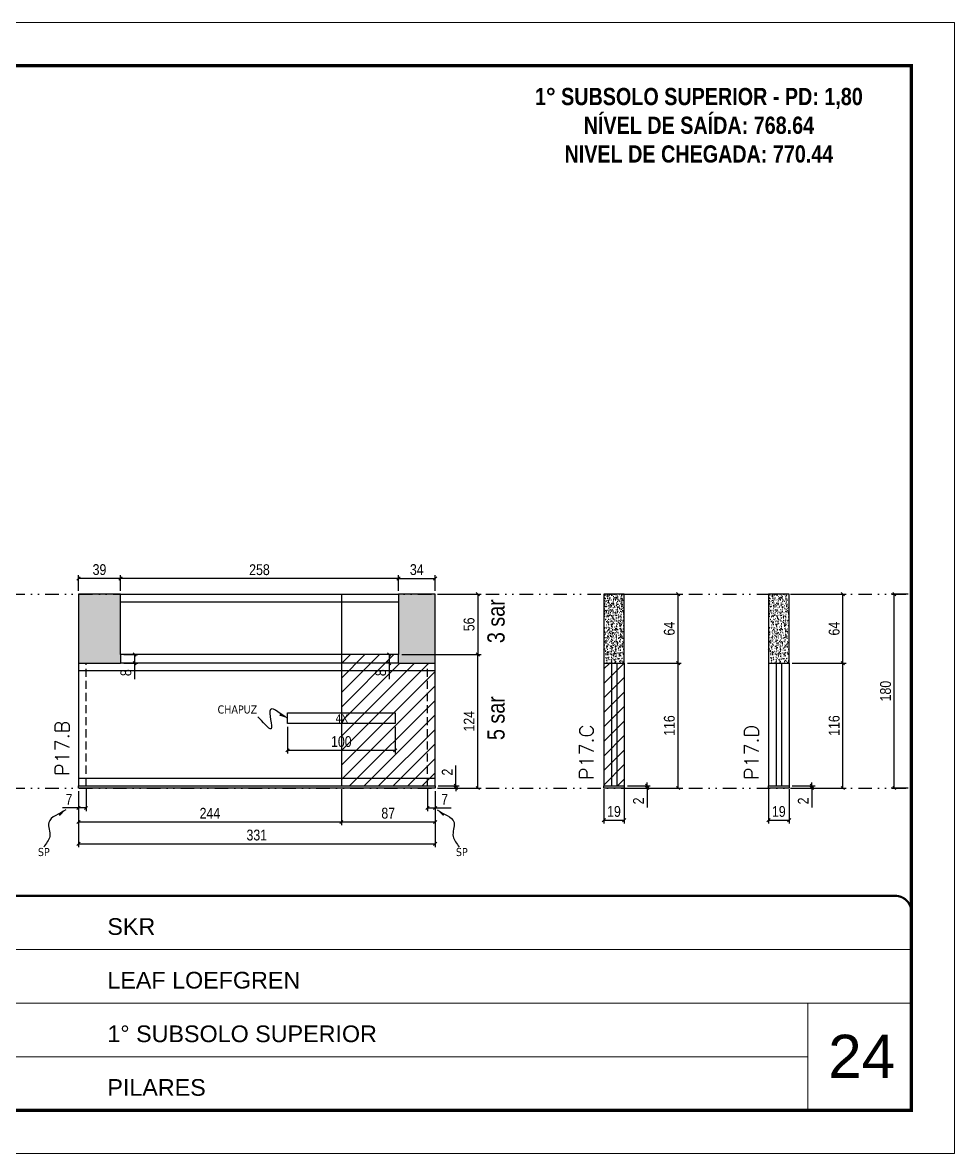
# Model space of a CAD drawing. Extents: x 14400 to 27878, y -21631 to 6985.
# Drawn here: x 19802 to 20667, y 192 to 1242 of the extents above; entities that cross this region are included whole.
import ezdxf

# ---------------------------------------------------------------- set-up
doc = ezdxf.new("R2010")
doc.units = 0
for name, pattern in [('CONTINUO', [0]), ('DASHED', [0.75, 0.5, -0.25]), ('DIVIDE2', [0.625, 0.25, -0.125, 0, -0.125, 0, -0.125]), ('HIDDEN', [0.375, 0.25, -0.125])]:
    doc.linetypes.add(name, pattern=pattern)
for name, color, linetype, lineweight in [('CARIMBO', 255, 'Continuous', 9), ('Folhas', 255, 'Continuous', 9), ('Hachura', 251, 'Continuous', 9), ('SARRAFO DE PRESSAO', 251, 'DASHED', 9), ('Texto Seção', 7, 'Continuous', 15)]:
    doc.layers.add(name, color=color, linetype=linetype, lineweight=lineweight)
for name, color, linetype in [('COTA', 241, 'Continuous'), ('NOMENCLATURA', 7, 'Continuous'), ('Nível', 160, 'Continuous'), ('Painéis', 200, 'Continuous'), ('SARR_2.2x10', 60, 'Continuous'), ('SARR_2.2x7', 40, 'Continuous'), ('Sarrafo de Pressão', 42, 'HIDDEN'), ('texto', 7, 'Continuous')]:
    doc.layers.add(name, color=color, linetype=linetype)
doc.styles.add('ARIAL', font='arial.ttf')
doc.styles.add('ARIAL_NARROW', font='ARIALN.TTF', dxfattribs={"height": 0.2})
doc.styles.add('COTA TECNICA', font='techl___.ttf', dxfattribs={"height": 10})
doc.styles.add('COTA TECNICA-50', font='techl___.ttf', dxfattribs={"height": 10})
doc.styles.add('REGUA-120', font='ROMANS.shx', dxfattribs={"height": 15})
doc.styles.add('ROMANC', font='techb___.ttf', dxfattribs={"height": 2.5})
doc.styles.get("Standard").update_dxf_attribs({"font": 'arial.ttf'})
doc.dimstyles.new('COTA PAINEL-50', dxfattribs={"dimtxt": 10, "dimasz": 3, "dimexe": 3, "dimexo": 3, "dimgap": 3, "dimtad": 1, "dimdec": 1, "dimzin": 12, "dimdsep": 46, "dimtxsty": 'COTA TECNICA-50', "dimblk1": 'OBLIQUE', "dimblk2": 'OBLIQUE', "dimsah": 1, "dimcen": 0.9, "dimclrd": 4, "dimclre": 4, "dimclrt": 240, "dimadec": 1, "dimazin": 3, "dimtfac": 1, "dimtdec": 1, "dimtmove": 0, "dimatfit": 3, "dimfxl": 1, "dimtolj": 1, "dimtzin": 12, "dimarcsym": 0})
doc.dimstyles.new('PAINEL', dxfattribs={"dimtxt": 10, "dimasz": 3, "dimexe": 3, "dimexo": 3, "dimgap": 3, "dimtad": 1, "dimdec": 1, "dimzin": 12, "dimdsep": 46, "dimtxsty": 'COTA TECNICA', "dimblk1": 'OBLIQUE', "dimblk2": 'OBLIQUE', "dimsah": 1, "dimcen": 0.9, "dimclrd": 4, "dimclre": 4, "dimclrt": 240, "dimadec": 1, "dimazin": 3, "dimtfac": 1, "dimtdec": 1, "dimtmove": 0, "dimatfit": 3, "dimfxl": 1, "dimtolj": 1, "dimtzin": 12, "dimarcsym": 0})
doc.dimstyles.get("Standard").update_dxf_attribs({"dimtxt": 0.18, "dimasz": 0.18, "dimexe": 0.18, "dimexo": 0.0625, "dimgap": 0.09, "dimtad": 0, "dimtih": 1, "dimtoh": 1, "dimdec": 4, "dimzin": 0, "dimdsep": 46, "dimtxsty": 'Standard', "dimcen": 0.09, "dimadec": 0, "dimazin": 0, "dimtfac": 1, "dimtdec": 4, "dimtofl": 0, "dimtmove": 0, "dimatfit": 3, "dimfxl": 1, "dimtolj": 1, "dimtzin": 0, "dimarcsym": 0})

# ---------------------------------------------------------------- blocks, each defined once
blk = doc.blocks.new('9999999999')
at = {"color": 30, "linetype": 'CONTINUO'}
for p, q in [((98564.6, 34379.6), (99584, 34379.6)), ((98564.6, 34329.8), (99488, 34329.8)), ((99584, 34329.8), (99488, 34329.8)), ((99488, 34329.8), (99488, 34230.2)), ((98564.6, 34280), (99488, 34280))]:
    blk.add_line(p, q, dxfattribs=at)
at = {"color": 30, "linetype": 'CONTINUO', "const_width": 2}
blk.add_lwpolyline([(99584, 34230.2), (99584, 34414.4, 0.414214), (99569, 34429.4), (98229, 34429.4, 0.414214), (98214, 34414.4), (98214, 34245.2, 0.414214), (98229, 34230.2), (99584, 34230.2)], format="xyb", dxfattribs=at)
at = {"layer": 'Folhas'}
blk.add_lwpolyline([(98139, 34190.2), (99624, 34190.2), (99624, 35240.2), (98139, 35240.2)], close=True, dxfattribs=at)
at = {"layer": 'Folhas', "color": 30, "const_width": 3}
blk.add_lwpolyline([(98214, 34230.2), (99584, 34230.2), (99584, 35200.2), (98214, 35200.2)], close=True, dxfattribs=at)
at = {"color": 7, "linetype": 'Continuous', "ltscale": 5, "style": 'ARIAL'}
for s, height, p in [('SKR', 15.48, (98837.7, 34393.1)), ('LEAF LOEFGREN', 15.483, (98837.7, 34343.3)), ('1° SUBSOLO SUPERIOR', 15.483, (98837.7, 34293.5)), ('PILARES', 15.48, (98837.7, 34243.7))]:
    blk.add_text(s, height=height, dxfattribs=at).set_placement(p)
blk = doc.blocks.new('_Oblique')
at = {"color": 0, "linetype": 'ByBlock', "lineweight": -2}
blk.add_line((-0.5, -0.5), (0.5, 0.5), dxfattribs=at)
blk = doc.blocks.new('*D1097')
at = {"layer": 'COTA', "color": 4, "lineweight": -2, "transparency": 16777216}
for p, q in [((20341.5, 530.1), (20341.5, 498.2)), ((20360.5, 530.1), (20360.5, 498.2)), ((20341.5, 501.2), (20360.5, 501.2))]:
    blk.add_line(p, q, dxfattribs=at)
at = {"layer": 'Defpoints', "color": 0, "transparency": 16777216}
for p in [(20341.5, 533.1), (20360.5, 533.1), (20360.5, 501.2)]:
    blk.add_point(p, dxfattribs=at)
at = {"layer": 'COTA', "color": 4, "lineweight": -2, "transparency": 16777216, "xscale": 3, "yscale": 3, "zscale": 3, "rotation": 180}
blk.add_blockref('_Oblique', (20341.5, 501.2), dxfattribs=at)
at = {"layer": 'COTA', "color": 4, "lineweight": -2, "transparency": 16777216, "xscale": 3, "yscale": 3, "zscale": 3}
blk.add_blockref('_Oblique', (20360.5, 501.2), dxfattribs=at)
at = {"layer": 'COTA', "color": 240, "transparency": 16777216, "insert": (20351, 509.3), "char_height": 10, "attachment_point": 5, "style": 'COTA TECNICA'}
blk.add_mtext('\\A1;19', dxfattribs=at)
blk = doc.blocks.new('*D1098')
at = {"layer": 'COTA', "color": 4, "lineweight": -2, "transparency": 16777216}
for p, q in [((20381.7, 533.1), (20381.7, 536.1)), ((20363.5, 533.1), (20384.7, 533.1)), ((20363.5, 531.1), (20384.7, 531.1)), ((20381.7, 533.1), (20381.7, 531.1)), ((20381.7, 531.1), (20381.7, 513))]:
    blk.add_line(p, q, dxfattribs=at)
at = {"layer": 'Defpoints', "color": 0, "transparency": 16777216}
for p in [(20360.5, 533.1), (20360.5, 531.1), (20381.7, 533.1)]:
    blk.add_point(p, dxfattribs=at)
at = {"layer": 'COTA', "color": 4, "lineweight": -2, "transparency": 16777216, "xscale": 3, "yscale": 3, "zscale": 3}
for p, rotation in [((20381.7, 533.1), 270), ((20381.7, 531.1), 90)]:
    blk.add_blockref('_Oblique', p, dxfattribs=dict(at, rotation=rotation))
at = {"layer": 'COTA', "color": 240, "transparency": 16777216, "insert": (20373.7, 519.1), "char_height": 10, "attachment_point": 5, "rotation": 90, "style": 'COTA TECNICA-50'}
blk.add_mtext('\\A1;2', dxfattribs=at)
blk = doc.blocks.new('*D1095')
at = {"layer": 'COTA', "color": 4, "lineweight": -2, "transparency": 16777216}
for p, q in [((20363.5, 647.1), (20413.5, 647.1)), ((20410.5, 531.1), (20410.5, 647.1)), ((20363.5, 531.1), (20413.5, 531.1))]:
    blk.add_line(p, q, dxfattribs=at)
at = {"layer": 'Defpoints', "color": 0, "transparency": 16777216}
for p in [(20360.5, 647.1), (20410.5, 647.1), (20360.5, 531.1)]:
    blk.add_point(p, dxfattribs=at)
at = {"layer": 'COTA', "color": 4, "lineweight": -2, "transparency": 16777216, "xscale": 3, "yscale": 3, "zscale": 3}
for p, rotation in [((20410.5, 647.1), 90), ((20410.5, 531.1), 270)]:
    blk.add_blockref('_Oblique', p, dxfattribs=dict(at, rotation=rotation))
at = {"layer": 'COTA', "color": 240, "transparency": 16777216, "insert": (20402.4, 589.1), "char_height": 10, "attachment_point": 5, "rotation": 90, "style": 'COTA TECNICA-50'}
blk.add_mtext('\\A1;116', dxfattribs=at)
blk = doc.blocks.new('*D4554')
at = {"layer": 'COTA', "color": 4, "lineweight": -2, "transparency": 16777216}
for p, q in [((20624, 711.1), (20608.2, 711.1)), ((20611.2, 531.1), (20611.2, 711.1)), ((20624, 531.1), (20608.2, 531.1))]:
    blk.add_line(p, q, dxfattribs=at)
at = {"layer": 'Defpoints', "color": 0, "transparency": 16777216}
for p in [(20611.2, 711.1), (20627, 711.1), (20627, 531.1)]:
    blk.add_point(p, dxfattribs=at)
at = {"layer": 'COTA', "color": 4, "lineweight": -2, "transparency": 16777216, "xscale": 3, "yscale": 3, "zscale": 3}
for p, rotation in [((20611.2, 711.1), 90), ((20611.2, 531.1), 270)]:
    blk.add_blockref('_Oblique', p, dxfattribs=dict(at, rotation=rotation))
at = {"layer": 'COTA', "color": 240, "transparency": 16777216, "insert": (20603.1, 621.1), "char_height": 10, "attachment_point": 5, "rotation": 90, "style": 'COTA TECNICA'}
blk.add_mtext('\\A1;180', dxfattribs=at)
blk = doc.blocks.new('*D4556')
at = {"layer": 'COTA', "color": 4, "lineweight": -2, "transparency": 16777216}
for p, q in [((19853.9, 528.1), (19853.9, 509.6)), ((19860.9, 530.1), (19860.9, 509.6)), ((19853.9, 512.6), (19839.2, 512.6)), ((19860.9, 512.6), (19853.9, 512.6))]:
    blk.add_line(p, q, dxfattribs=at)
at = {"layer": 'Defpoints', "color": 0, "transparency": 16777216}
for p in [(19853.9, 531.1), (19860.9, 533.1), (19853.9, 512.6)]:
    blk.add_point(p, dxfattribs=at)
at = {"layer": 'COTA', "color": 4, "lineweight": -2, "transparency": 16777216, "xscale": 3, "yscale": 3, "zscale": 3, "rotation": 180}
blk.add_blockref('_Oblique', (19853.9, 512.6), dxfattribs=at)
at = {"layer": 'COTA', "color": 4, "lineweight": -2, "transparency": 16777216, "xscale": 3, "yscale": 3, "zscale": 3}
blk.add_blockref('_Oblique', (19860.9, 512.6), dxfattribs=at)
at = {"layer": 'COTA', "color": 240, "transparency": 16777216, "insert": (19845.1, 520.7), "char_height": 10, "attachment_point": 5, "style": 'COTA TECNICA-50'}
blk.add_mtext('\\A1;7', dxfattribs=at)
blk = doc.blocks.new('*D4557')
at = {"layer": 'COTA', "color": 4, "lineweight": -2, "transparency": 16777216}
for p, q in [((20177.9, 530.1), (20177.9, 509.6)), ((20184.9, 528.1), (20184.9, 509.6)), ((20177.9, 512.6), (20184.9, 512.6)), ((20184.9, 512.6), (20199.7, 512.6))]:
    blk.add_line(p, q, dxfattribs=at)
at = {"layer": 'Defpoints', "color": 0, "transparency": 16777216}
for p in [(20177.9, 533.1), (20184.9, 531.1), (20184.9, 512.6)]:
    blk.add_point(p, dxfattribs=at)
at = {"layer": 'COTA', "color": 4, "lineweight": -2, "transparency": 16777216, "xscale": 3, "yscale": 3, "zscale": 3, "rotation": 180}
blk.add_blockref('_Oblique', (20177.9, 512.6), dxfattribs=at)
at = {"layer": 'COTA', "color": 4, "lineweight": -2, "transparency": 16777216, "xscale": 3, "yscale": 3, "zscale": 3}
blk.add_blockref('_Oblique', (20184.9, 512.6), dxfattribs=at)
at = {"layer": 'COTA', "color": 240, "transparency": 16777216, "insert": (20193.8, 520.7), "char_height": 10, "attachment_point": 5, "style": 'COTA TECNICA-50'}
blk.add_mtext('\\A1;7', dxfattribs=at)
blk = doc.blocks.new('*D4558')
at = {"layer": 'COTA', "color": 4, "lineweight": -2, "transparency": 16777216}
for p, q in [((20204.2, 533.1), (20204.2, 551.9)), ((20187.9, 533.1), (20207.2, 533.1)), ((20187.9, 531.1), (20207.2, 531.1)), ((20204.2, 531.1), (20204.2, 533.1)), ((20204.2, 531.1), (20204.2, 528.1))]:
    blk.add_line(p, q, dxfattribs=at)
at = {"layer": 'Defpoints', "color": 0, "transparency": 16777216}
for p in [(20184.9, 533.1), (20184.9, 531.1), (20204.2, 531.1)]:
    blk.add_point(p, dxfattribs=at)
at = {"layer": 'COTA', "color": 4, "lineweight": -2, "transparency": 16777216, "xscale": 3, "yscale": 3, "zscale": 3}
for p, rotation in [((20204.2, 533.1), 270), ((20204.2, 531.1), 90)]:
    blk.add_blockref('_Oblique', p, dxfattribs=dict(at, rotation=rotation))
at = {"layer": 'COTA', "color": 240, "transparency": 16777216, "insert": (20196.2, 545.9), "char_height": 10, "attachment_point": 5, "rotation": 90, "style": 'COTA TECNICA-50'}
blk.add_mtext('\\A1;2', dxfattribs=at)
blk = doc.blocks.new('*D4559')
at = {"layer": 'COTA', "color": 4, "lineweight": -2, "transparency": 16777216}
for p, q in [((19853.9, 528.1), (19853.9, 496.6)), ((20097.9, 530.1), (20097.9, 496.6)), ((19853.9, 499.6), (20097.9, 499.6))]:
    blk.add_line(p, q, dxfattribs=at)
at = {"layer": 'Defpoints', "color": 0, "transparency": 16777216}
for p in [(19853.9, 531.1), (20097.9, 533.1), (20097.9, 499.6)]:
    blk.add_point(p, dxfattribs=at)
at = {"layer": 'COTA', "color": 4, "lineweight": -2, "transparency": 16777216, "xscale": 3, "yscale": 3, "zscale": 3, "rotation": 180}
blk.add_blockref('_Oblique', (19853.9, 499.6), dxfattribs=at)
at = {"layer": 'COTA', "color": 4, "lineweight": -2, "transparency": 16777216, "xscale": 3, "yscale": 3, "zscale": 3}
blk.add_blockref('_Oblique', (20097.9, 499.6), dxfattribs=at)
at = {"layer": 'COTA', "color": 240, "transparency": 16777216, "insert": (19975.9, 507.7), "char_height": 10, "attachment_point": 5, "style": 'COTA TECNICA-50'}
blk.add_mtext('\\A1;244', dxfattribs=at)
blk = doc.blocks.new('*D4560')
at = {"layer": 'COTA', "color": 4, "lineweight": -2, "transparency": 16777216}
for p, q in [((20097.9, 530.1), (20097.9, 496.6)), ((20184.9, 528.1), (20184.9, 496.6)), ((20097.9, 499.6), (20184.9, 499.6))]:
    blk.add_line(p, q, dxfattribs=at)
at = {"layer": 'Defpoints', "color": 0, "transparency": 16777216}
for p in [(20097.9, 533.1), (20184.9, 531.1), (20184.9, 499.6)]:
    blk.add_point(p, dxfattribs=at)
at = {"layer": 'COTA', "color": 4, "lineweight": -2, "transparency": 16777216, "xscale": 3, "yscale": 3, "zscale": 3, "rotation": 180}
blk.add_blockref('_Oblique', (20097.9, 499.6), dxfattribs=at)
at = {"layer": 'COTA', "color": 4, "lineweight": -2, "transparency": 16777216, "xscale": 3, "yscale": 3, "zscale": 3}
blk.add_blockref('_Oblique', (20184.9, 499.6), dxfattribs=at)
at = {"layer": 'COTA', "color": 240, "transparency": 16777216, "insert": (20141.4, 507.7), "char_height": 10, "attachment_point": 5, "style": 'COTA TECNICA-50'}
blk.add_mtext('\\A1;87', dxfattribs=at)
blk = doc.blocks.new('*D4561')
at = {"layer": 'COTA', "color": 4, "linetype": 'ByBlock', "lineweight": -2, "transparency": 16777216}
for p, q in [((20047.9, 588), (20047.9, 563.1)), ((20147.9, 588), (20147.9, 563.1)), ((20147.9, 566.1), (20047.9, 566.1))]:
    blk.add_line(p, q, dxfattribs=at)
at = {"layer": 'Defpoints', "color": 0, "linetype": 'ByBlock', "transparency": 16777216}
for p in [(20047.9, 591), (20147.9, 591), (20047.9, 566.1)]:
    blk.add_point(p, dxfattribs=at)
at = {"layer": 'COTA', "color": 4, "linetype": 'ByBlock', "lineweight": -2, "transparency": 16777216, "xscale": 3, "yscale": 3, "zscale": 3, "rotation": 180}
blk.add_blockref('_Oblique', (20047.9, 566.1), dxfattribs=at)
at = {"layer": 'COTA', "color": 4, "linetype": 'ByBlock', "lineweight": -2, "transparency": 16777216, "xscale": 3, "yscale": 3, "zscale": 3}
blk.add_blockref('_Oblique', (20147.9, 566.1), dxfattribs=at)
at = {"layer": 'COTA', "color": 240, "linetype": 'ByBlock', "transparency": 16777216, "insert": (20097.9, 574.2), "char_height": 10, "attachment_point": 5, "style": 'COTA TECNICA'}
blk.add_mtext('\\A1;100', dxfattribs=at)
blk = doc.blocks.new('*D4562')
at = {"layer": 'COTA', "color": 4, "lineweight": -2, "transparency": 16777216}
for p, q in [((20153.9, 655.1), (20227.6, 655.1)), ((20224.6, 531.1), (20224.6, 655.1)), ((20187.9, 531.1), (20227.6, 531.1))]:
    blk.add_line(p, q, dxfattribs=at)
at = {"layer": 'Defpoints', "color": 0, "transparency": 16777216}
for p in [(20150.9, 655.1), (20224.6, 655.1), (20184.9, 531.1)]:
    blk.add_point(p, dxfattribs=at)
at = {"layer": 'COTA', "color": 4, "lineweight": -2, "transparency": 16777216, "xscale": 3, "yscale": 3, "zscale": 3}
for p, rotation in [((20224.6, 655.1), 90), ((20224.6, 531.1), 270)]:
    blk.add_blockref('_Oblique', p, dxfattribs=dict(at, rotation=rotation))
at = {"layer": 'COTA', "color": 240, "transparency": 16777216, "insert": (20216.5, 593.1), "char_height": 10, "attachment_point": 5, "rotation": 90, "style": 'COTA TECNICA'}
blk.add_mtext('\\A1;124', dxfattribs=at)
blk = doc.blocks.new('*D4563')
at = {"layer": 'COTA', "color": 4, "lineweight": -2, "transparency": 16777216}
for p, q in [((20187.9, 711.1), (20227.6, 711.1)), ((20224.6, 711.1), (20224.6, 655.1)), ((20153.9, 655.1), (20227.6, 655.1))]:
    blk.add_line(p, q, dxfattribs=at)
at = {"layer": 'Defpoints', "color": 0, "transparency": 16777216}
for p in [(20184.9, 711.1), (20150.9, 655.1), (20224.6, 655.1)]:
    blk.add_point(p, dxfattribs=at)
at = {"layer": 'COTA', "color": 4, "lineweight": -2, "transparency": 16777216, "xscale": 3, "yscale": 3, "zscale": 3}
for p, rotation in [((20224.6, 711.1), 90), ((20224.6, 655.1), 270)]:
    blk.add_blockref('_Oblique', p, dxfattribs=dict(at, rotation=rotation))
at = {"layer": 'COTA', "color": 240, "transparency": 16777216, "insert": (20216.5, 683.1), "char_height": 10, "attachment_point": 5, "rotation": 90, "style": 'COTA TECNICA'}
blk.add_mtext('\\A1;56', dxfattribs=at)
blk = doc.blocks.new('*D4564')
at = {"layer": 'COTA', "color": 4, "lineweight": -2, "transparency": 16777216}
for p, q in [((20363.5, 711.1), (20413.5, 711.1)), ((20410.5, 647.1), (20410.5, 711.1)), ((20363.5, 647.1), (20413.5, 647.1))]:
    blk.add_line(p, q, dxfattribs=at)
at = {"layer": 'Defpoints', "color": 0, "transparency": 16777216}
for p in [(20360.5, 711.1), (20410.5, 711.1), (20360.5, 647.1)]:
    blk.add_point(p, dxfattribs=at)
at = {"layer": 'COTA', "color": 4, "lineweight": -2, "transparency": 16777216, "xscale": 3, "yscale": 3, "zscale": 3}
for p, rotation in [((20410.5, 711.1), 90), ((20410.5, 647.1), 270)]:
    blk.add_blockref('_Oblique', p, dxfattribs=dict(at, rotation=rotation))
at = {"layer": 'COTA', "color": 240, "transparency": 16777216, "insert": (20402.4, 679.1), "char_height": 10, "attachment_point": 5, "rotation": 90, "style": 'COTA TECNICA'}
blk.add_mtext('\\A1;64', dxfattribs=at)
blk = doc.blocks.new('*D4565')
at = {"layer": 'COTA', "color": 4, "lineweight": -2, "transparency": 16777216}
for p, q in [((20494.5, 530.1), (20494.5, 498.2)), ((20513.5, 530.1), (20513.5, 498.2)), ((20494.5, 501.2), (20513.5, 501.2))]:
    blk.add_line(p, q, dxfattribs=at)
at = {"layer": 'Defpoints', "color": 0, "transparency": 16777216}
for p in [(20494.5, 533.1), (20513.5, 533.1), (20513.5, 501.2)]:
    blk.add_point(p, dxfattribs=at)
at = {"layer": 'COTA', "color": 4, "lineweight": -2, "transparency": 16777216, "xscale": 3, "yscale": 3, "zscale": 3, "rotation": 180}
blk.add_blockref('_Oblique', (20494.5, 501.2), dxfattribs=at)
at = {"layer": 'COTA', "color": 4, "lineweight": -2, "transparency": 16777216, "xscale": 3, "yscale": 3, "zscale": 3}
blk.add_blockref('_Oblique', (20513.5, 501.2), dxfattribs=at)
at = {"layer": 'COTA', "color": 240, "transparency": 16777216, "insert": (20504, 509.3), "char_height": 10, "attachment_point": 5, "style": 'COTA TECNICA'}
blk.add_mtext('\\A1;19', dxfattribs=at)
blk = doc.blocks.new('*D4566')
at = {"layer": 'COTA', "color": 4, "lineweight": -2, "transparency": 16777216}
for p, q in [((20534.7, 533.1), (20534.7, 536.1)), ((20516.5, 533.1), (20537.7, 533.1)), ((20516.5, 531.1), (20537.7, 531.1)), ((20534.7, 533.1), (20534.7, 531.1)), ((20534.7, 531.1), (20534.7, 513))]:
    blk.add_line(p, q, dxfattribs=at)
at = {"layer": 'Defpoints', "color": 0, "transparency": 16777216}
for p in [(20513.5, 533.1), (20513.5, 531.1), (20534.7, 533.1)]:
    blk.add_point(p, dxfattribs=at)
at = {"layer": 'COTA', "color": 4, "lineweight": -2, "transparency": 16777216, "xscale": 3, "yscale": 3, "zscale": 3}
for p, rotation in [((20534.7, 533.1), 270), ((20534.7, 531.1), 90)]:
    blk.add_blockref('_Oblique', p, dxfattribs=dict(at, rotation=rotation))
at = {"layer": 'COTA', "color": 240, "transparency": 16777216, "insert": (20526.7, 519.1), "char_height": 10, "attachment_point": 5, "rotation": 90, "style": 'COTA TECNICA-50'}
blk.add_mtext('\\A1;2', dxfattribs=at)
blk = doc.blocks.new('*D4567')
at = {"layer": 'COTA', "color": 4, "lineweight": -2, "transparency": 16777216}
for p, q in [((20516.5, 647.1), (20566.5, 647.1)), ((20563.5, 531.1), (20563.5, 647.1)), ((20516.5, 531.1), (20566.5, 531.1))]:
    blk.add_line(p, q, dxfattribs=at)
at = {"layer": 'Defpoints', "color": 0, "transparency": 16777216}
for p in [(20513.5, 647.1), (20563.5, 647.1), (20513.5, 531.1)]:
    blk.add_point(p, dxfattribs=at)
at = {"layer": 'COTA', "color": 4, "lineweight": -2, "transparency": 16777216, "xscale": 3, "yscale": 3, "zscale": 3}
for p, rotation in [((20563.5, 647.1), 90), ((20563.5, 531.1), 270)]:
    blk.add_blockref('_Oblique', p, dxfattribs=dict(at, rotation=rotation))
at = {"layer": 'COTA', "color": 240, "transparency": 16777216, "insert": (20555.4, 589.1), "char_height": 10, "attachment_point": 5, "rotation": 90, "style": 'COTA TECNICA-50'}
blk.add_mtext('\\A1;116', dxfattribs=at)
blk = doc.blocks.new('*D4568')
at = {"layer": 'COTA', "color": 4, "lineweight": -2, "transparency": 16777216}
for p, q in [((20516.5, 711.1), (20566.5, 711.1)), ((20563.5, 647.1), (20563.5, 711.1)), ((20516.5, 647.1), (20566.5, 647.1))]:
    blk.add_line(p, q, dxfattribs=at)
at = {"layer": 'Defpoints', "color": 0, "transparency": 16777216}
for p in [(20513.5, 711.1), (20563.5, 711.1), (20513.5, 647.1)]:
    blk.add_point(p, dxfattribs=at)
at = {"layer": 'COTA', "color": 4, "lineweight": -2, "transparency": 16777216, "xscale": 3, "yscale": 3, "zscale": 3}
for p, rotation in [((20563.5, 711.1), 90), ((20563.5, 647.1), 270)]:
    blk.add_blockref('_Oblique', p, dxfattribs=dict(at, rotation=rotation))
at = {"layer": 'COTA', "color": 240, "transparency": 16777216, "insert": (20555.4, 679.1), "char_height": 10, "attachment_point": 5, "rotation": 90, "style": 'COTA TECNICA'}
blk.add_mtext('\\A1;64', dxfattribs=at)
blk = doc.blocks.new('*D4569')
at = {"layer": 'COTA', "color": 4, "lineweight": -2, "transparency": 16777216}
for p, q in [((20147.9, 655.1), (20139.4, 655.1)), ((20142.4, 655.1), (20142.4, 647.1)), ((20147.9, 647.1), (20139.4, 647.1)), ((20142.4, 647.1), (20142.4, 632.3))]:
    blk.add_line(p, q, dxfattribs=at)
at = {"layer": 'Defpoints', "color": 0, "transparency": 16777216}
for p in [(20150.9, 655.1), (20142.4, 647.1), (20150.9, 647.1)]:
    blk.add_point(p, dxfattribs=at)
at = {"layer": 'COTA', "color": 4, "lineweight": -2, "transparency": 16777216, "xscale": 3, "yscale": 3, "zscale": 3}
for p, rotation in [((20142.4, 655.1), 90), ((20142.4, 647.1), 270)]:
    blk.add_blockref('_Oblique', p, dxfattribs=dict(at, rotation=rotation))
at = {"layer": 'COTA', "color": 240, "transparency": 16777216, "insert": (20134.4, 638.2), "char_height": 10, "attachment_point": 5, "rotation": 90, "style": 'COTA TECNICA'}
blk.add_mtext('\\A1;8', dxfattribs=at)
blk = doc.blocks.new('*D4570')
at = {"layer": 'COTA', "color": 4, "lineweight": -2, "transparency": 16777216}
for p, q in [((19895.9, 655.1), (19909, 655.1)), ((19906, 655.1), (19906, 647.1)), ((19895.9, 647.1), (19909, 647.1)), ((19906, 647.1), (19906, 632.3))]:
    blk.add_line(p, q, dxfattribs=at)
at = {"layer": 'Defpoints', "color": 0, "transparency": 16777216}
for p in [(19892.9, 655.1), (19892.9, 647.1), (19906, 647.1)]:
    blk.add_point(p, dxfattribs=at)
at = {"layer": 'COTA', "color": 4, "lineweight": -2, "transparency": 16777216, "xscale": 3, "yscale": 3, "zscale": 3}
for p, rotation in [((19906, 655.1), 90), ((19906, 647.1), 270)]:
    blk.add_blockref('_Oblique', p, dxfattribs=dict(at, rotation=rotation))
at = {"layer": 'COTA', "color": 240, "transparency": 16777216, "insert": (19897.9, 638.2), "char_height": 10, "attachment_point": 5, "rotation": 90, "style": 'COTA TECNICA'}
blk.add_mtext('\\A1;8', dxfattribs=at)
blk = doc.blocks.new('*D4571')
at = {"layer": 'COTA', "color": 4, "lineweight": -2, "transparency": 16777216}
for p, q in [((19853.9, 714.1), (19853.9, 728.7)), ((19892.9, 725.7), (19853.9, 725.7)), ((19892.9, 714.1), (19892.9, 728.7))]:
    blk.add_line(p, q, dxfattribs=at)
at = {"layer": 'Defpoints', "color": 0, "transparency": 16777216}
for p in [(19853.9, 725.7), (19853.9, 711.1), (19892.9, 711.1)]:
    blk.add_point(p, dxfattribs=at)
at = {"layer": 'COTA', "color": 4, "lineweight": -2, "transparency": 16777216, "xscale": 3, "yscale": 3, "zscale": 3, "rotation": 180}
blk.add_blockref('_Oblique', (19853.9, 725.7), dxfattribs=at)
at = {"layer": 'COTA', "color": 4, "lineweight": -2, "transparency": 16777216, "xscale": 3, "yscale": 3, "zscale": 3}
blk.add_blockref('_Oblique', (19892.9, 725.7), dxfattribs=at)
at = {"layer": 'COTA', "color": 240, "transparency": 16777216, "insert": (19873.4, 733.9), "char_height": 10, "attachment_point": 5, "style": 'COTA TECNICA'}
blk.add_mtext('\\A1;39', dxfattribs=at)
blk = doc.blocks.new('*D4572')
at = {"layer": 'COTA', "color": 4, "lineweight": -2, "transparency": 16777216}
for p, q in [((19892.9, 714.1), (19892.9, 728.7)), ((20150.9, 725.7), (19892.9, 725.7)), ((20150.9, 714.1), (20150.9, 728.7))]:
    blk.add_line(p, q, dxfattribs=at)
at = {"layer": 'Defpoints', "color": 0, "transparency": 16777216}
for p in [(19892.9, 725.7), (19892.9, 711.1), (20150.9, 711.1)]:
    blk.add_point(p, dxfattribs=at)
at = {"layer": 'COTA', "color": 4, "lineweight": -2, "transparency": 16777216, "xscale": 3, "yscale": 3, "zscale": 3, "rotation": 180}
blk.add_blockref('_Oblique', (19892.9, 725.7), dxfattribs=at)
at = {"layer": 'COTA', "color": 4, "lineweight": -2, "transparency": 16777216, "xscale": 3, "yscale": 3, "zscale": 3}
blk.add_blockref('_Oblique', (20150.9, 725.7), dxfattribs=at)
at = {"layer": 'COTA', "color": 240, "transparency": 16777216, "insert": (20021.9, 733.8), "char_height": 10, "attachment_point": 5, "style": 'COTA TECNICA'}
blk.add_mtext('\\A1;258', dxfattribs=at)
blk = doc.blocks.new('*D4573')
at = {"layer": 'COTA', "color": 4, "lineweight": -2, "transparency": 16777216}
for p, q in [((20150.9, 714.1), (20150.9, 728.7)), ((20150.9, 725.7), (20184.9, 725.7)), ((20184.9, 714.1), (20184.9, 728.7))]:
    blk.add_line(p, q, dxfattribs=at)
at = {"layer": 'Defpoints', "color": 0, "transparency": 16777216}
for p in [(20184.9, 725.7), (20150.9, 711.1), (20184.9, 711.1)]:
    blk.add_point(p, dxfattribs=at)
at = {"layer": 'COTA', "color": 4, "lineweight": -2, "transparency": 16777216, "xscale": 3, "yscale": 3, "zscale": 3, "rotation": 180}
blk.add_blockref('_Oblique', (20150.9, 725.7), dxfattribs=at)
at = {"layer": 'COTA', "color": 4, "lineweight": -2, "transparency": 16777216, "xscale": 3, "yscale": 3, "zscale": 3}
blk.add_blockref('_Oblique', (20184.9, 725.7), dxfattribs=at)
at = {"layer": 'COTA', "color": 240, "transparency": 16777216, "insert": (20167.9, 733.9), "char_height": 10, "attachment_point": 5, "style": 'COTA TECNICA'}
blk.add_mtext('\\A1;34', dxfattribs=at)
blk = doc.blocks.new('*D4575')
at = {"layer": 'COTA', "color": 4, "lineweight": -2, "transparency": 16777216}
for p, q in [((19853.9, 528.1), (19853.9, 476.2)), ((20184.9, 528.1), (20184.9, 476.2)), ((19853.9, 479.2), (20184.9, 479.2))]:
    blk.add_line(p, q, dxfattribs=at)
at = {"layer": 'Defpoints', "color": 0, "transparency": 16777216}
for p in [(19853.9, 531.1), (20184.9, 531.1), (20184.9, 479.2)]:
    blk.add_point(p, dxfattribs=at)
at = {"layer": 'COTA', "color": 4, "lineweight": -2, "transparency": 16777216, "xscale": 3, "yscale": 3, "zscale": 3, "rotation": 180}
blk.add_blockref('_Oblique', (19853.9, 479.2), dxfattribs=at)
at = {"layer": 'COTA', "color": 4, "lineweight": -2, "transparency": 16777216, "xscale": 3, "yscale": 3, "zscale": 3}
blk.add_blockref('_Oblique', (20184.9, 479.2), dxfattribs=at)
at = {"layer": 'COTA', "color": 240, "transparency": 16777216, "insert": (20019.4, 487.4), "char_height": 10, "attachment_point": 5, "style": 'COTA TECNICA'}
blk.add_mtext('\\A1;331', dxfattribs=at)

msp = doc.modelspace()

# ---------------------------------------------------------------- hatches: boundary and pattern name
at = {"layer": 'COTA'}
h = msp.add_hatch(dxfattribs=at)
h.set_pattern_fill('AR-CONC', color=256, scale=0.03)
h.paths.add_polyline_path([(19892.94, 711.13), (19853.94, 711.13), (19853.94, 647.13), (19892.94, 647.13), (19892.94, 655.13)])
h.paths.add_polyline_path([(20184.94, 711.13), (20150.94, 711.13), (20150.94, 655.13), (20150.94, 647.13), (20184.94, 647.13)])
h = msp.add_hatch(dxfattribs=at)
h.set_pattern_fill('AR-CONC', color=256, scale=0.03)
h.paths.add_polyline_path([(20360.55, 711.13), (20341.55, 711.13), (20341.55, 647.13), (20360.55, 647.13)])
h = msp.add_hatch(dxfattribs=at)
h.set_pattern_fill('AR-CONC', color=256, scale=0.03)
h.set_pattern_definition([(50, (152.916, 1e-13), (5.4655401, -0.4781726), [0.5715, -6.2865]), (355, (152.916, 1e-13), (-1.0573026, 5.7317054), [0.4572, -5.0292175]), (100.451445, (153.3715, -0.04), (4.4082374, 5.2535326), [0.4857003, -5.3427073]), (46.1842, (152.916, 1.524), (8.1323712, -1.2612698), [0.85725, -9.42975]), (96.635558, (153.594, 1.419), (7.122124, 7.4227837), [0.7285507, -8.0140682]), (351.18415, (152.916, 1.524), (7.122124, 7.4227837), [0.685799, -7.543792]), (21, (153.678, 1.143), (4.5484317, -3.0679559), [0.5715, -6.2865]), (326, (153.678, 1.143), (1.8540609, 5.525639), [0.4572, -5.0292]), (71.451445, (154.057, 0.8873), (6.4024926, 2.457683), [0.4857003, -5.3426981]), (37.5, (152.916, 1e-13), (0.0926581, 2.53665117), [0, -4.96824, 0, -5.1054, 0, -5.04825]), (7.5, (152.916, 1e-13), (2.00458988, 3.00541724), [0, -2.91084, 0, -4.85394, 0, -1.92405]), (327.5, (151.2168, 1e-13), (4.06771786, -0.17186232), [0, -1.905, 0, -5.9436, 0, -7.8867]), (317.5, (150.4548, 1e-13), (4.44387544, 0.7627947), [0, -2.4765, 0, -3.94716, 0, -5.6007])])
h.paths.add_polyline_path([(20513.46, 711.13), (20494.46, 711.13), (20494.46, 647.13), (20513.46, 647.13)])
at = {"layer": 'Hachura', "linetype": 'ByBlock'}
h = msp.add_hatch(dxfattribs=at)
h.set_pattern_fill('ANSI31', color=256, scale=3)
h.paths.add_polyline_path([(19598.65, 647.13), (19354.65, 647.13), (19354.65, 533.13), (19598.65, 533.13)])
h.paths.add_polyline_path([(20184.94, 647.13), (20150.94, 647.13), (20150.94, 655.13), (20097.94, 655.13), (20097.94, 533.13), (20184.94, 533.13)])
h = msp.add_hatch(dxfattribs=at)
h.set_pattern_fill('ANSI31', color=256, scale=3)
h.set_pattern_definition([(45, (1659.445, -1148.575), (-6.735192, 6.735192), [])])
h.paths.add_polyline_path([(20360.55, 647.13), (20341.55, 647.13), (20341.55, 533.13), (20360.55, 533.13)])

# ---------------------------------------------------------------- linework, layer by layer
at = {"layer": 'COTA'}
for p, q in [((19853.94, 711.13), (19853.94, 647.13)), ((19892.94, 711.13), (19853.94, 711.13)), ((20184.94, 711.13), (20150.94, 711.13)), ((20184.94, 647.13), (20184.94, 711.13))]:
    msp.add_line(p, q, dxfattribs=at)
for points in [[(20341.55, 647.13), (20360.55, 647.13), (20360.55, 711.13), (20341.55, 711.13)], [(20494.46, 647.13), (20513.46, 647.13), (20513.46, 711.13), (20494.46, 711.13)]]:
    msp.add_lwpolyline(points, close=True, dxfattribs=at)
at = {"layer": 'Nível', "color": 4, "linetype": 'DIVIDE2', "ltscale": 50}
for p, q in [((19256.97, 711.13), (20626.97, 711.13)), ((19256.97, 531.13), (20626.97, 531.13))]:
    msp.add_line(p, q, dxfattribs=at)
at = {"layer": 'Painéis'}
for p, q in [((20097.94, 711.13), (20097.94, 533.13)), ((19892.94, 655.13), (19892.94, 647.13)), ((20150.94, 647.13), (20150.94, 655.13)), ((19853.94, 647.13), (19853.94, 533.13)), ((19853.94, 647.13), (19892.94, 647.13)), ((20150.94, 647.13), (20184.94, 647.13)), ((20184.94, 533.13), (20184.94, 647.13)), ((20341.55, 647.13), (20341.55, 533.13)), ((20341.55, 647.13), (20360.55, 647.13)), ((20360.55, 647.13), (20360.55, 533.13)), ((20494.46, 647.13), (20494.46, 533.13)), ((20494.46, 647.13), (20513.46, 647.13)), ((20513.46, 647.13), (20513.46, 533.13)), ((19853.94, 533.13), (20184.94, 533.13)), ((20341.55, 533.13), (20360.55, 533.13)), ((20341.55, 533.13), (20360.55, 533.13)), ((20341.55, 531.13), (20341.55, 533.13)), ((20360.55, 531.13), (20341.55, 531.13)), ((20360.55, 533.13), (20360.55, 531.13)), ((20494.46, 533.13), (20513.46, 533.13)), ((20494.46, 533.13), (20513.46, 533.13)), ((20494.46, 531.13), (20494.46, 533.13)), ((20513.46, 531.13), (20494.46, 531.13)), ((20513.46, 533.13), (20513.46, 531.13))]:
    msp.add_line(p, q, dxfattribs=at)
for points in [[(19892.94, 711.13), (20150.94, 711.13), (20150.94, 655.13), (19892.94, 655.13)], [(20184.94, 531.13), (19853.94, 531.13), (19853.94, 533.13), (20184.94, 533.13)]]:
    msp.add_lwpolyline(points, close=True, dxfattribs=at)
at = {"layer": 'SARR_2.2x10'}
msp.add_lwpolyline([(20047.94, 600.98), (20147.94, 600.98), (20147.94, 590.98), (20047.94, 590.98)], close=True, dxfattribs=at)
at = {"layer": 'SARR_2.2x7'}
for p, q in [((19892.94, 704.13), (20150.94, 704.13)), ((20150.94, 647.13), (19892.94, 647.13)), ((20348.55, 647.13), (20348.55, 533.13)), ((20353.55, 647.13), (20353.55, 533.13)), ((20501.46, 647.13), (20501.46, 533.13)), ((20506.46, 647.13), (20506.46, 533.13)), ((19853.94, 640.13), (20097.94, 640.13)), ((20097.94, 640.13), (20184.94, 640.13)), ((19853.94, 540.13), (20097.94, 540.13)), ((20097.94, 540.13), (20184.94, 540.13))]:
    msp.add_line(p, q, dxfattribs=at)
at = {"layer": 'Sarrafo de Pressão', "ltscale": 30}
for p, q in [((19860.94, 533.13), (19860.94, 647.13)), ((20177.94, 533.13), (20177.94, 647.13))]:
    msp.add_line(p, q, dxfattribs=at)

# ---------------------------------------------------------------- block references
at = {"layer": 'SARRAFO DE PRESSAO', "color": 6, "linetype": 'ByBlock'}
msp.add_blockref('9999999999', (-78957.01, -33998.35), dxfattribs=at)

# ---------------------------------------------------------------- texts
at = {"layer": 'CARIMBO', "style": 'ARIAL'}
msp.add_text('24', height=40, dxfattribs=at).set_placement((20549.83, 262))
at = {"layer": 'NOMENCLATURA', "style": 'ARIAL_NARROW'}
for s, p in [('3 sar', (20249.46, 665.65)), ('5 sar', (20249.46, 575.65)), ('5 sar', (20249.46, 575.65))]:
    msp.add_text(s, height=16, rotation=90, dxfattribs=at).set_placement(p)
at = {"layer": 'NOMENCLATURA', "color": 2, "insert": (20429.81, 1207.91), "char_height": 16, "attachment_point": 2, "style": 'ROMANC'}
msp.add_mtext_dynamic_manual_height_columns('\\P1° SUBSOLO SUPERIOR - PD: 1,80\\PNÍVEL DE SAÍDA: 768.64\\PNIVEL DE CHEGADA: 770.44', width=432.3511, gutter_width=1, heights=[0], dxfattribs=at)
at = {"layer": 'texto', "color": 0, "char_height": 7.5, "attachment_point": 5}
for s, insert in [('{\\fTahoma|b0|i0|c0|p34;\\C4;CHAPUZ}', (20001.39, 603.99)), ('{\\fTahoma|b0|i0|c0|p34;\\C4;4X}', (20098.33, 595.69)), ('{\\fTahoma|b0|i0|c0|p34;\\C4;SP}', (19821.69, 471.64)), ('{\\fTahoma|b0|i0|c0|p34;\\C4;SP}', (20209.72, 471.64))]:
    msp.add_mtext(s, dxfattribs=dict(at, insert=insert))
at = {"layer": 'Texto Seção', "char_height": 13, "attachment_point": 7, "rotation": 90, "style": 'REGUA-120'}
for s, insert, width in [('P17.B', (19845.32, 542.39), 285.3299), ('P17.C', (20332.1, 538.55), 370.6998), ('P17.D', (20485.01, 538.55), 370.6998)]:
    msp.add_mtext(s, dxfattribs=dict(at, insert=insert, width=width))

# ---------------------------------------------------------------- dimensions: what is measured, and where the dimension line sits
at = {"layer": 'COTA'}
for base, p1, p2, dimstyle, picture, middle in [((19853.94, 725.66), (19892.94, 711.13), (19853.94, 711.13), 'PAINEL', '*D4571', (19873.44, 733.9)), ((19892.94, 725.66), (20150.94, 711.13), (19892.94, 711.13), 'PAINEL', '*D4572', (20021.94, 733.79)), ((20184.94, 725.66), (20150.94, 711.13), (20184.94, 711.13), 'PAINEL', '*D4573', (20167.94, 733.87)), ((20097.94, 499.58), (19853.94, 531.13), (20097.94, 533.13), 'COTA PAINEL-50', '*D4559', (19975.94, 507.65)), ((20184.94, 479.21), (19853.94, 531.13), (20184.94, 531.13), 'PAINEL', '*D4575', (20019.44, 487.42)), ((20184.94, 499.58), (20097.94, 533.13), (20184.94, 531.13), 'COTA PAINEL-50', '*D4560', (20141.44, 507.67)), ((20184.94, 512.62), (20177.94, 533.13), (20184.94, 531.13), 'COTA PAINEL-50', '*D4557', (20193.81, 520.7))]:
    dim = msp.add_linear_dim(base=base, p1=p1, p2=p2, dimstyle=dimstyle, dxfattribs=at)
    dim.commit()
    dim.dimension.update_dxf_attribs({"geometry": picture, "text_midpoint": middle})
for base, p1, p2, angle, dimstyle, picture, middle in [((20224.58, 655.13), (20184.94, 711.13), (20150.94, 655.13), 90, 'PAINEL', '*D4563', (20216.47, 683.13)), ((20410.54, 711.13), (20360.55, 647.13), (20360.55, 711.13), 90, 'PAINEL', '*D4564', (20402.43, 679.13)), ((20563.45, 711.13), (20513.46, 647.13), (20513.46, 711.13), 90, 'PAINEL', '*D4568', (20555.35, 679.13)), ((20611.2, 711.13), (20626.97, 531.13), (20626.97, 711.13), 90, 'PAINEL', '*D4554', (20603.07, 621.13)), ((19905.96, 647.13), (19892.94, 655.13), (19892.94, 647.13), 90, 'PAINEL', '*D4570', (19897.86, 638.23)), ((20142.45, 647.13), (20150.94, 655.13), (20150.94, 647.13), 90, 'PAINEL', '*D4569', (20134.35, 638.23)), ((20224.58, 655.13), (20184.94, 531.13), (20150.94, 655.13), 90, 'PAINEL', '*D4562', (20216.51, 593.13)), ((20410.54, 647.13), (20360.55, 531.13), (20360.55, 647.13), 90, 'COTA PAINEL-50', '*D1095', (20402.43, 589.13)), ((20563.45, 647.13), (20513.46, 531.13), (20513.46, 647.13), 90, 'COTA PAINEL-50', '*D4567', (20555.35, 589.13)), ((19853.94, 512.62), (19860.94, 533.13), (19853.94, 531.13), 180, 'COTA PAINEL-50', '*D4556', (19845.08, 520.7))]:
    dim = msp.add_linear_dim(base=base, p1=p1, p2=p2, angle=angle, dimstyle=dimstyle, dxfattribs=at)
    dim.commit()
    dim.dimension.update_dxf_attribs({"geometry": picture, "text_midpoint": middle})
at = {"layer": 'COTA', "linetype": 'ByBlock'}
dim = msp.add_linear_dim(base=(20047.94, 566.05), p1=(20147.94, 590.98), p2=(20047.94, 590.98), dimstyle='PAINEL', dxfattribs=at)
dim.commit()
dim.dimension.update_dxf_attribs({"geometry": '*D4561', "text_midpoint": (20097.94, 574.15)})
at = {"layer": 'COTA'}
for base, p1, p2, picture, middle in [((20204.2, 531.13), (20184.94, 533.13), (20184.94, 531.13), '*D4558', (20204.2, 545.88)), ((20381.74, 533.13), (20360.55, 531.13), (20360.55, 533.13), '*D1098', (20381.74, 519.08)), ((20534.66, 533.13), (20513.46, 531.13), (20513.46, 533.13), '*D4566', (20534.66, 519.08))]:
    dim = msp.add_linear_dim(base=base, p1=p1, p2=p2, angle=90, dimstyle='COTA PAINEL-50', dxfattribs=at)
    dim.commit()
    dim.dimension.update_dxf_attribs({"geometry": picture, "text_midpoint": middle, "dimtype": 160})
for base, p1, p2, picture, middle in [((20360.55, 501.24), (20341.55, 533.13), (20360.55, 533.13), '*D1097', (20351.05, 509.33)), ((20513.46, 501.24), (20494.46, 533.13), (20513.46, 533.13), '*D4565', (20503.96, 509.33))]:
    dim = msp.add_linear_dim(base=base, p1=p1, p2=p2, dimstyle='PAINEL', override={"dimarcsym": 2}, dxfattribs=at)
    dim.commit()
    dim.dimension.update_dxf_attribs({"geometry": picture, "text_midpoint": middle})

# ---------------------------------------------------------------- leaders
at = {"layer": 'COTA', "path_type": 1}
for points in [[(20047.94, 595.98), (20032.16, 603.99), (20032.74, 586.12), (20020.31, 597.26)], [(19842.11, 510.95), (19826.33, 499.12), (19827.25, 486.11), (19821.7, 476.33)], [(20186.77, 510.95), (20202.56, 499.12), (20201.63, 486.11), (20207.18, 476.33)]]:
    msp.add_leader(points, dimstyle='Standard', override={"dimasz": 8}, dxfattribs=at)

doc.saveas('drawing.dxf')
